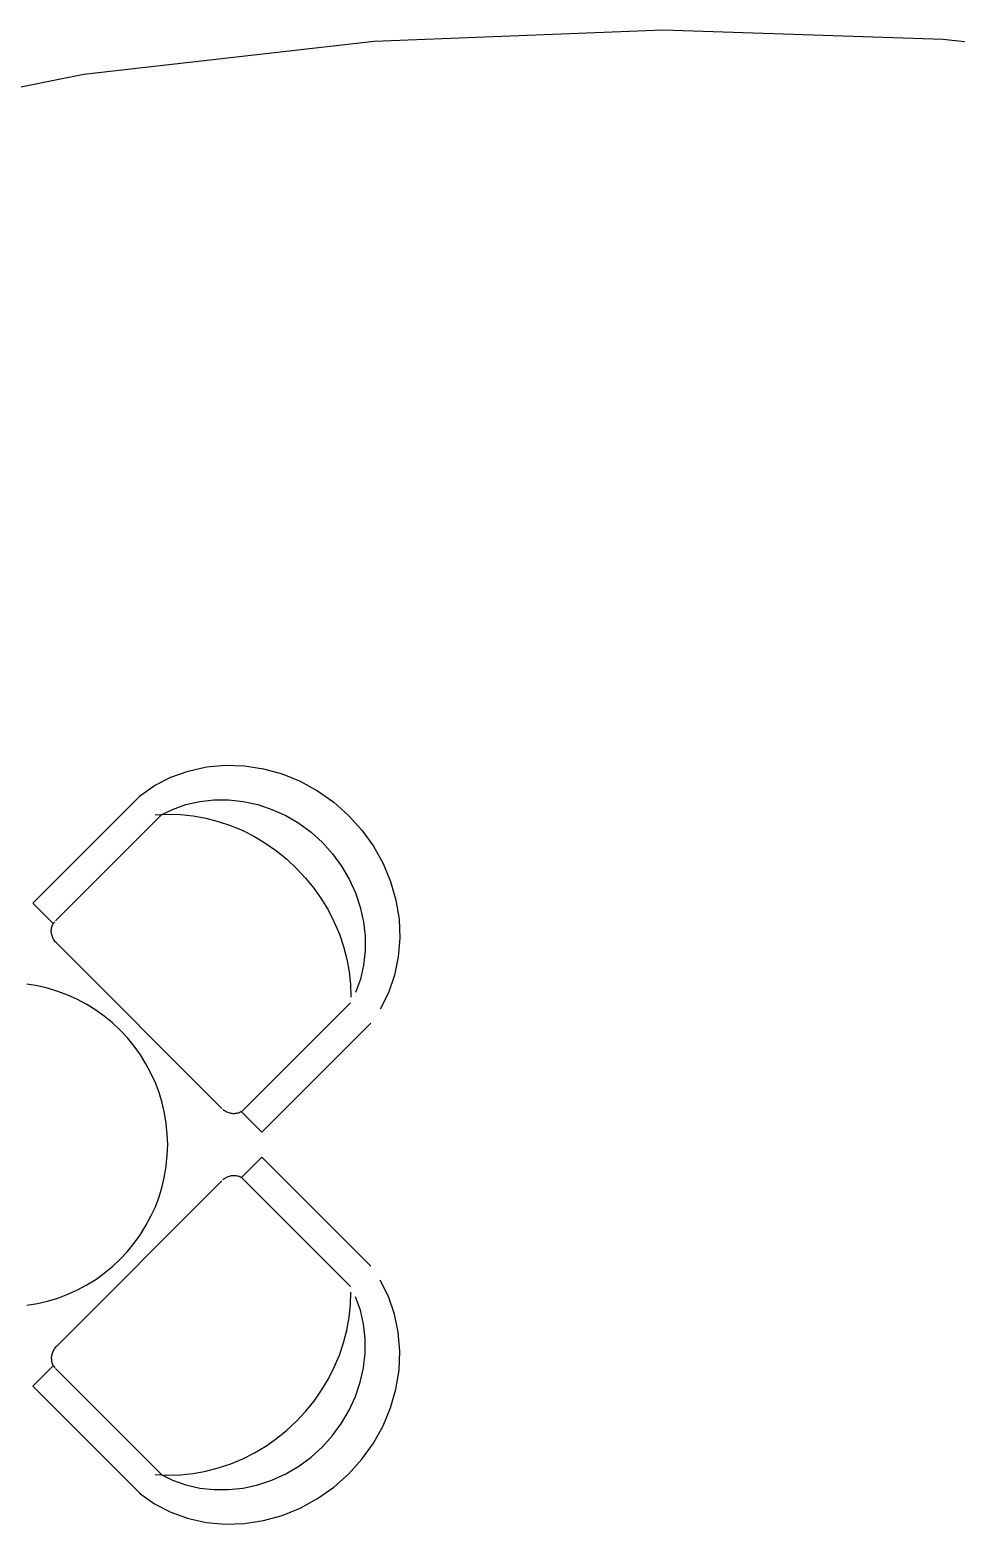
# Model space of a CAD drawing. Extents: x -81148 to 10972, y -53931 to 52487.
# Drawn here: x -30909 to -29193, y -25079 to -22311 of the extents above; entities that cross this region are included whole.
import ezdxf

# ---------------------------------------------------------------- set-up
doc = ezdxf.new("R2010")
doc.units = 0
doc.layers.get('0').update_dxf_attribs({"linetype": 'CONTINUOUS'})

msp = doc.modelspace()

# ---------------------------------------------------------------- linework, layer by layer
for p, q in [((-30809.1, -22393.1), (-30271.7, -22331.7)), ((-30271.7, -22331.7), (-29736.1, -22310.8)), ((-29736.1, -22310.8), (-29217.4, -22328)), ((-29217.4, -22328), (-28730.9, -22380.9)), ((-31333, -22497.5), (-30809.1, -22393.1)), ((-30648, -23695.1), (-30615.8, -23683.6)), ((-30615.8, -23683.6), (-30582, -23676.1)), ((-30582, -23676.1), (-30547.3, -23672.9)), ((-30547.3, -23672.9), (-30512, -23674)), ((-30512, -23674), (-30476.8, -23679.4)), ((-30476.8, -23679.4), (-30442.1, -23689)), ((-30442.1, -23689), (-30408.5, -23702.7)), ((-30706, -23730), (-30678.2, -23710.7)), ((-30678.2, -23710.7), (-30648, -23695.1)), ((-30408.5, -23702.7), (-30376.4, -23720.2)), ((-30903.8, -23928.2), (-30704, -23728.4)), ((-30645.4, -23754.6), (-30620.6, -23745.7)), ((-30620.6, -23745.7), (-30594.7, -23739.8)), ((-30594.7, -23739.8), (-30568.1, -23736.8)), ((-30568.1, -23736.8), (-30541.1, -23736.8)), ((-30541.1, -23736.8), (-30514, -23739.8)), ((-30514, -23739.8), (-30487.1, -23745.7)), ((-30487.1, -23745.7), (-30460.8, -23754.6)), ((-30376.4, -23720.2), (-30346.4, -23741.3)), ((-30346.4, -23741.3), (-30318.9, -23765.7)), ((-30862.1, -23961.4), (-30664.4, -23763.7)), ((-30677.4, -23764.5), (-30654, -23763.4)), ((-30668.8, -23766.1), (-30645.4, -23754.6)), ((-30654, -23763.4), (-30630.5, -23764.1)), ((-30630.5, -23764.1), (-30606.9, -23766.6)), ((-30606.9, -23766.6), (-30583.5, -23770.9)), ((-30583.5, -23770.9), (-30560.2, -23776.9)), ((-30460.8, -23754.6), (-30435.4, -23766.2)), ((-30435.4, -23766.2), (-30411.1, -23780.4)), ((-30318.9, -23765.7), (-30294.2, -23793)), ((-30560.2, -23776.9), (-30537.4, -23784.6)), ((-30537.4, -23784.6), (-30515, -23794)), ((-30515, -23794), (-30493.3, -23805)), ((-30411.1, -23780.4), (-30388.4, -23797.1)), ((-30388.4, -23797.1), (-30367.4, -23816.1)), ((-30294.2, -23793), (-30272.8, -23822.8)), ((-30493.3, -23805), (-30472.3, -23817.6)), ((-30472.3, -23817.6), (-30452.2, -23831.6)), ((-30367.4, -23816.1), (-30348.4, -23837)), ((-30272.8, -23822.8), (-30255, -23854.7)), ((-30452.2, -23831.6), (-30433.1, -23847.1)), ((-30433.1, -23847.1), (-30415.2, -23863.9)), ((-30348.4, -23837), (-30331.7, -23859.8)), ((-30255, -23854.7), (-30241, -23888.3)), ((-30415.2, -23863.9), (-30398.4, -23881.8)), ((-30398.4, -23881.8), (-30383, -23900.9)), ((-30331.7, -23859.8), (-30317.5, -23884)), ((-30317.5, -23884), (-30305.9, -23909.5)), ((-30383, -23900.9), (-30368.9, -23921)), ((-30305.9, -23909.5), (-30297.1, -23935.8)), ((-30241, -23888.3), (-30231.1, -23922.9)), ((-30866, -23966), (-30903.8, -23928.2)), ((-30368.9, -23921), (-30356.3, -23942)), ((-30297.1, -23935.8), (-30291.1, -23962.7)), ((-30231.1, -23922.9), (-30225.4, -23958.1)), ((-30867.2, -23968.8), (-30866.4, -23967.1)), ((-30866.4, -23967.1), (-30865.5, -23965.6)), ((-30865.5, -23965.6), (-30864.4, -23964.1)), ((-30864.4, -23964.1), (-30863.3, -23962.7)), ((-30356.3, -23942), (-30345.3, -23963.7)), ((-30345.3, -23963.7), (-30335.9, -23986)), ((-30291.1, -23962.7), (-30288.1, -23989.8)), ((-30225.4, -23958.1), (-30223.9, -23993.3)), ((-30869.6, -23979.5), (-30869.5, -23977.6)), ((-30869.6, -23981.4), (-30869.6, -23979.5)), ((-30869.5, -23983.2), (-30869.6, -23981.4)), ((-30869.5, -23977.6), (-30869.3, -23975.8)), ((-30869.2, -23985.1), (-30869.5, -23983.2)), ((-30869.3, -23975.8), (-30869, -23974)), ((-30868.8, -23987), (-30869.2, -23985.1)), ((-30869, -23974), (-30868.5, -23972.2)), ((-30868.3, -23988.8), (-30868.8, -23987)), ((-30868.5, -23972.2), (-30867.9, -23970.4)), ((-30867.7, -23990.7), (-30868.3, -23988.8)), ((-30867.9, -23970.4), (-30867.2, -23968.8)), ((-30867, -23992.4), (-30867.7, -23990.7)), ((-30866.1, -23994.2), (-30867, -23992.4)), ((-30865.1, -23995.9), (-30866.1, -23994.2)), ((-30864.1, -23997.5), (-30865.1, -23995.9)), ((-30335.9, -23986), (-30328.2, -24008.9)), ((-30288.1, -23989.8), (-30288.1, -24016.8)), ((-30223.9, -23993.3), (-30226.7, -24028.1)), ((-30862.9, -23999.1), (-30864.1, -23997.5)), ((-30861.7, -24000.6), (-30862.9, -23999.1)), ((-30860.3, -24002), (-30861.7, -24000.6)), ((-30553.4, -24309), (-30860.3, -24002)), ((-30328.2, -24008.9), (-30322.2, -24032.1)), ((-30288.1, -24016.8), (-30291.1, -24043.4)), ((-30322.2, -24032.1), (-30317.9, -24055.6)), ((-30291.1, -24043.4), (-30297, -24069.3)), ((-30226.7, -24028.1), (-30233.8, -24062)), ((-30895.5, -24081.5), (-30914.9, -24078.3)), ((-30317.9, -24055.6), (-30315.4, -24079.2)), ((-30315.4, -24079.2), (-30314.8, -24102.7)), ((-30297, -24069.3), (-30305.9, -24094)), ((-30233.8, -24062), (-30245.1, -24094.3)), ((-30876.4, -24086), (-30895.5, -24081.5)), ((-30857.6, -24091.7), (-30876.4, -24086)), ((-30839.2, -24098.6), (-30857.6, -24091.7)), ((-30821.4, -24106.7), (-30839.2, -24098.6)), ((-30804, -24115.9), (-30821.4, -24106.7)), ((-30245.1, -24094.3), (-30260.3, -24124.7)), ((-30787.4, -24126.3), (-30804, -24115.9)), ((-30771.4, -24137.7), (-30787.4, -24126.3)), ((-30512.7, -24310.8), (-30315, -24113.1)), ((-30756.2, -24150.2), (-30771.4, -24137.7)), ((-30741.9, -24163.6), (-30756.2, -24150.2)), ((-30479.6, -24352.5), (-30277.6, -24150.5)), ((-30728.5, -24177.9), (-30741.9, -24163.6)), ((-30716, -24193.1), (-30728.5, -24177.9)), ((-30704.6, -24209.1), (-30716, -24193.1)), ((-30694.2, -24225.7), (-30704.6, -24209.1)), ((-30685, -24243.1), (-30694.2, -24225.7)), ((-30676.9, -24260.9), (-30685, -24243.1)), ((-30670, -24279.3), (-30676.9, -24260.9)), ((-30664.3, -24298.1), (-30670, -24279.3)), ((-30659.8, -24317.2), (-30664.3, -24298.1)), ((-30656.6, -24336.6), (-30659.8, -24317.2)), ((-30550.4, -24311.6), (-30551.9, -24310.3)), ((-30548.8, -24312.8), (-30550.4, -24311.6)), ((-30547.2, -24313.8), (-30548.8, -24312.8)), ((-30545.5, -24314.8), (-30547.2, -24313.8)), ((-30543.8, -24315.6), (-30545.5, -24314.8)), ((-30542, -24316.4), (-30543.8, -24315.6)), ((-30540.1, -24317), (-30542, -24316.4)), ((-30538.3, -24317.5), (-30540.1, -24317)), ((-30536.4, -24317.9), (-30538.3, -24317.5)), ((-30534.5, -24318.2), (-30536.4, -24317.9)), ((-30532.7, -24318.3), (-30534.5, -24318.2)), ((-30530.8, -24318.3), (-30532.7, -24318.3)), ((-30528.9, -24318.2), (-30530.8, -24318.3)), ((-30527.1, -24318), (-30528.9, -24318.2)), ((-30525.3, -24317.6), (-30527.1, -24318)), ((-30523.5, -24317.2), (-30525.3, -24317.6)), ((-30521.8, -24316.6), (-30523.5, -24317.2)), ((-30520.1, -24315.9), (-30521.8, -24316.6)), ((-30518.5, -24315.1), (-30520.1, -24315.9)), ((-30516.9, -24314.1), (-30518.5, -24315.1)), ((-30479.6, -24352.5), (-30517, -24315.1)), ((-30515.4, -24313.1), (-30516.9, -24314.1)), ((-30514, -24312), (-30515.4, -24313.1)), ((-30512.7, -24310.8), (-30514, -24312)), ((-30654.7, -24356.1), (-30656.6, -24336.6)), ((-30654, -24375.7), (-30654.7, -24356.1)), ((-30654.7, -24395.4), (-30654, -24375.7)), ((-30656.6, -24414.9), (-30654.7, -24395.4)), ((-30479.6, -24399), (-30517, -24436.4)), ((-30479.6, -24399), (-30277.6, -24601)), ((-30664.3, -24453.4), (-30659.8, -24434.3)), ((-30659.8, -24434.3), (-30656.6, -24414.9)), ((-30548.8, -24438.7), (-30550.4, -24439.9)), ((-30547.2, -24437.7), (-30548.8, -24438.7)), ((-30545.5, -24436.7), (-30547.2, -24437.7)), ((-30543.8, -24435.9), (-30545.5, -24436.7)), ((-30542, -24435.1), (-30543.8, -24435.9)), ((-30540.1, -24434.5), (-30542, -24435.1)), ((-30538.3, -24434), (-30540.1, -24434.5)), ((-30536.4, -24433.6), (-30538.3, -24434)), ((-30534.5, -24433.3), (-30536.4, -24433.6)), ((-30532.7, -24433.2), (-30534.5, -24433.3)), ((-30530.8, -24433.2), (-30532.7, -24433.2)), ((-30528.9, -24433.3), (-30530.8, -24433.2)), ((-30527.1, -24433.5), (-30528.9, -24433.3)), ((-30525.3, -24433.8), (-30527.1, -24433.5)), ((-30523.5, -24434.3), (-30525.3, -24433.8)), ((-30521.8, -24434.9), (-30523.5, -24434.3)), ((-30520.1, -24435.6), (-30521.8, -24434.9)), ((-30518.5, -24436.4), (-30520.1, -24435.6)), ((-30516.9, -24437.3), (-30518.5, -24436.4)), ((-30515.4, -24438.4), (-30516.9, -24437.3)), ((-30514, -24439.5), (-30515.4, -24438.4)), ((-30553.4, -24442.5), (-30860.3, -24749.4)), ((-30670, -24472.2), (-30664.3, -24453.4)), ((-30550.4, -24439.9), (-30551.9, -24441.1)), ((-30512.7, -24440.7), (-30514, -24439.5)), ((-30512.7, -24440.7), (-30315, -24638.4)), ((-30685, -24508.4), (-30676.9, -24490.6)), ((-30676.9, -24490.6), (-30670, -24472.2)), ((-30694.2, -24525.7), (-30685, -24508.4)), ((-30716, -24558.4), (-30704.6, -24542.4)), ((-30704.6, -24542.4), (-30694.2, -24525.7)), ((-30741.9, -24587.9), (-30728.5, -24573.6)), ((-30728.5, -24573.6), (-30716, -24558.4)), ((-30771.4, -24613.8), (-30756.2, -24601.3)), ((-30756.2, -24601.3), (-30741.9, -24587.9)), ((-30804, -24635.6), (-30787.4, -24625.2)), ((-30787.4, -24625.2), (-30771.4, -24613.8)), ((-30245.1, -24657.1), (-30260.3, -24626.7)), ((-30876.4, -24665.5), (-30857.6, -24659.8)), ((-30857.6, -24659.8), (-30839.2, -24652.9)), ((-30839.2, -24652.9), (-30821.4, -24644.8)), ((-30821.4, -24644.8), (-30804, -24635.6)), ((-30315.4, -24672.3), (-30314.8, -24648.8)), ((-30297, -24682.2), (-30305.9, -24657.4)), ((-30233.8, -24689.5), (-30245.1, -24657.1)), ((-30914.9, -24673.2), (-30895.5, -24670)), ((-30895.5, -24670), (-30876.4, -24665.5)), ((-30317.9, -24695.9), (-30315.4, -24672.3)), ((-30291.1, -24708.1), (-30297, -24682.2)), ((-30322.2, -24719.3), (-30317.9, -24695.9)), ((-30288.1, -24734.7), (-30291.1, -24708.1)), ((-30226.7, -24723.3), (-30233.8, -24689.5)), ((-30335.9, -24765.4), (-30328.2, -24742.6)), ((-30328.2, -24742.6), (-30322.2, -24719.3)), ((-30288.1, -24761.7), (-30288.1, -24734.7)), ((-30223.9, -24758.1), (-30226.7, -24723.3)), ((-30869.5, -24768.3), (-30869.6, -24770.1)), ((-30869.6, -24770.1), (-30869.6, -24772)), ((-30869.2, -24766.4), (-30869.5, -24768.3)), ((-30868.8, -24764.5), (-30869.2, -24766.4)), ((-30868.3, -24762.7), (-30868.8, -24764.5)), ((-30867.7, -24760.8), (-30868.3, -24762.7)), ((-30866.9, -24759), (-30867.7, -24760.8)), ((-30866.1, -24757.3), (-30866.9, -24759)), ((-30865.1, -24755.6), (-30866.1, -24757.3)), ((-30864.1, -24754), (-30865.1, -24755.6)), ((-30862.9, -24752.4), (-30864.1, -24754)), ((-30861.7, -24750.9), (-30862.9, -24752.4)), ((-30860.3, -24749.4), (-30861.7, -24750.9)), ((-30345.3, -24787.8), (-30335.9, -24765.4)), ((-30291.1, -24788.8), (-30288.1, -24761.7)), ((-30225.4, -24793.4), (-30223.9, -24758.1)), ((-30866, -24785.4), (-30903.8, -24823.2)), ((-30869.6, -24772), (-30869.5, -24773.9)), ((-30869.5, -24773.9), (-30869.3, -24775.7)), ((-30869.3, -24775.7), (-30869, -24777.5)), ((-30869, -24777.5), (-30868.5, -24779.3)), ((-30868.5, -24779.3), (-30867.9, -24781.1)), ((-30867.9, -24781.1), (-30867.2, -24782.7)), ((-30867.2, -24782.7), (-30866.4, -24784.4)), ((-30866.4, -24784.4), (-30865.5, -24785.9)), ((-30865.5, -24785.9), (-30864.4, -24787.4)), ((-30864.4, -24787.4), (-30863.3, -24788.8)), ((-30862.1, -24790.1), (-30664.4, -24987.8)), ((-30356.3, -24809.5), (-30345.3, -24787.8)), ((-30297.1, -24815.7), (-30291.1, -24788.8)), ((-30231.1, -24828.6), (-30225.4, -24793.4)), ((-30903.8, -24823.2), (-30704, -25023.1)), ((-30368.9, -24830.5), (-30356.3, -24809.5)), ((-30305.9, -24842), (-30297.1, -24815.7)), ((-30398.4, -24869.7), (-30382.9, -24850.6)), ((-30382.9, -24850.6), (-30368.9, -24830.5)), ((-30317.5, -24867.5), (-30305.9, -24842)), ((-30241, -24863.2), (-30231.1, -24828.6)), ((-30415.2, -24887.6), (-30398.4, -24869.7)), ((-30331.7, -24891.7), (-30317.5, -24867.5)), ((-30255, -24896.7), (-30241, -24863.2)), ((-30452.2, -24919.8), (-30433.1, -24904.4)), ((-30433.1, -24904.4), (-30415.2, -24887.6)), ((-30348.4, -24914.4), (-30331.7, -24891.7)), ((-30272.8, -24928.6), (-30255, -24896.7)), ((-30493.3, -24946.5), (-30472.3, -24933.9)), ((-30472.3, -24933.9), (-30452.2, -24919.8)), ((-30388.4, -24954.4), (-30367.4, -24935.4)), ((-30367.4, -24935.4), (-30348.4, -24914.4)), ((-30294.2, -24958.5), (-30272.8, -24928.6)), ((-30537.3, -24966.9), (-30515, -24957.5)), ((-30515, -24957.5), (-30493.3, -24946.5)), ((-30411.1, -24971.1), (-30388.4, -24954.4)), ((-30318.9, -24985.8), (-30294.2, -24958.5)), ((-30677.4, -24986.9), (-30654, -24988.1)), ((-30668.8, -24985.3), (-30645.4, -24996.9)), ((-30654, -24988.1), (-30630.5, -24987.4)), ((-30630.5, -24987.4), (-30606.9, -24984.9)), ((-30606.9, -24984.9), (-30583.4, -24980.6)), ((-30583.4, -24980.6), (-30560.2, -24974.6)), ((-30560.2, -24974.6), (-30537.3, -24966.9)), ((-30460.8, -24996.9), (-30435.3, -24985.3)), ((-30435.3, -24985.3), (-30411.1, -24971.1)), ((-30346.4, -25010.2), (-30318.9, -24985.8)), ((-30645.4, -24996.9), (-30620.6, -25005.8)), ((-30620.6, -25005.8), (-30594.7, -25011.7)), ((-30594.7, -25011.7), (-30568.1, -25014.7)), ((-30568.1, -25014.7), (-30541.1, -25014.7)), ((-30541.1, -25014.7), (-30514, -25011.7)), ((-30514, -25011.7), (-30487.1, -25005.7)), ((-30487.1, -25005.7), (-30460.8, -24996.9)), ((-30376.4, -25031.3), (-30346.4, -25010.2)), ((-30706, -25021.5), (-30678.2, -25040.8)), ((-30678.2, -25040.8), (-30648, -25056.3)), ((-30408.5, -25048.8), (-30376.4, -25031.3)), ((-30648, -25056.3), (-30615.7, -25067.9)), ((-30615.7, -25067.9), (-30582, -25075.4)), ((-30582, -25075.4), (-30547.3, -25078.6)), ((-30512, -25077.5), (-30476.8, -25072.1)), ((-30476.8, -25072.1), (-30442.1, -25062.5)), ((-30442.1, -25062.5), (-30408.5, -25048.8)), ((-30547.3, -25078.6), (-30512, -25077.5))]:
    msp.add_line(p, q)

doc.saveas('drawing.dxf')
